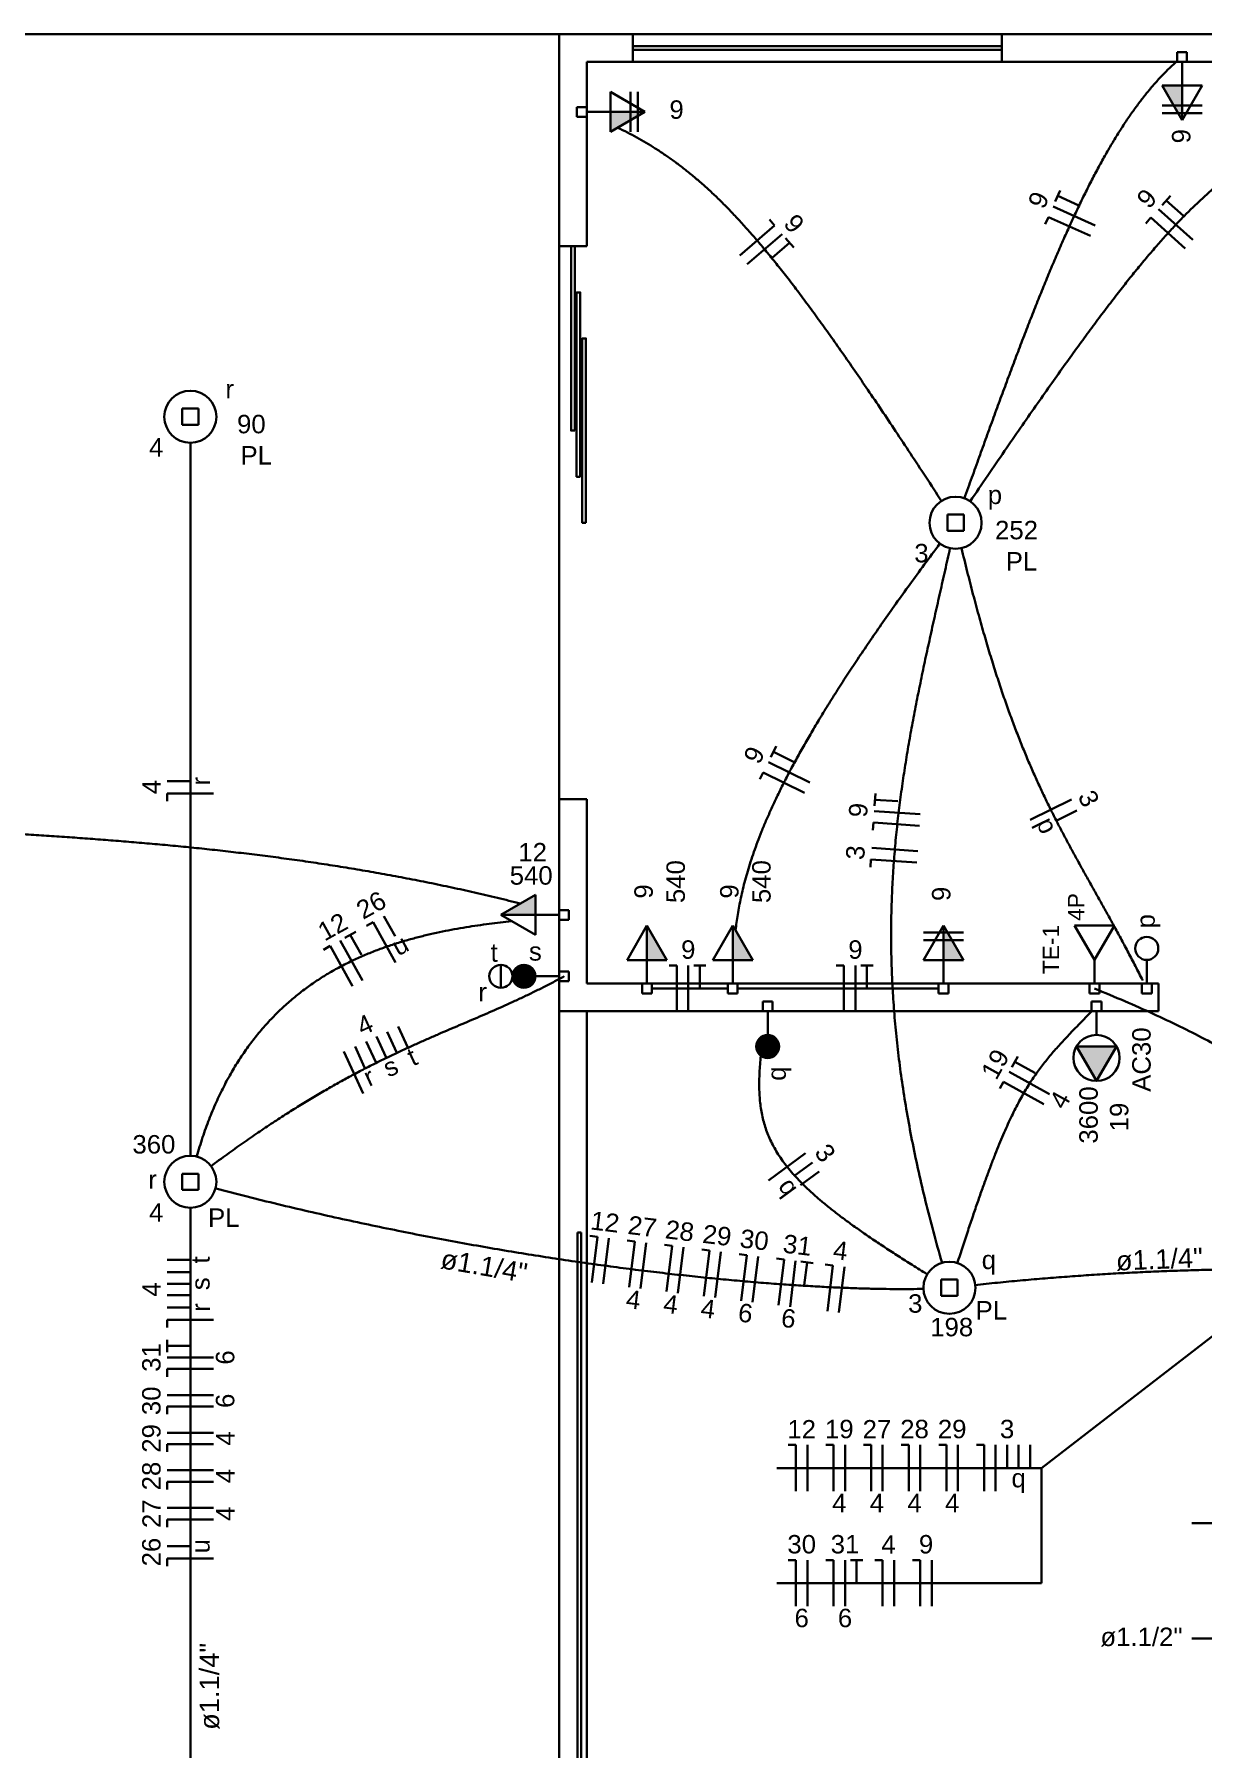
# Model space of a CAD drawing. Header units: millimetres. Extents: x -4.7 to 81.4, y -19.1 to 41.2.
# Drawn here: x 15.64 to 21.98, y 23.56 to 32.86 of the extents above; entities that cross this region are included whole.
import ezdxf

# ---------------------------------------------------------------- set-up
doc = ezdxf.new("R2010")
doc.units = ezdxf.units.MM
doc.header["$MEASUREMENT"] = 0
doc.linetypes.add('Dashed', pattern=[0.75, 0.5, -0.25])
for name, color, linetype, lineweight in [('1', 1, 'Continuous', 30), ('2', 1, 'Continuous', 30), ('5', 1, 'Continuous', 30), ('EL-Condutos', 4, 'Continuous', 30), ('EL-Fios', 2, 'Continuous', 30), ('EL-Pontos', 2, 'Continuous', 30), ('EL-Textos condutos', 2, 'Continuous', 30), ('EL-Textos fios', 2, 'Continuous', 30), ('EL-Textos pontos', 2, 'Continuous', 30), ('P-SIMBOL', 3, 'Continuous', 30), ('PROJECAO', 1, 'Continuous', 30), ('TE-Condutos', 3, 'Continuous', 30), ('TE-Textos pontos', 3, 'Continuous', 30)]:
    doc.layers.add(name, color=color, linetype=linetype, lineweight=lineweight)
doc.styles.add('Arial', font='arial.ttf')

msp = doc.modelspace()

# ---------------------------------------------------------------- hatches: boundary and pattern name
at = {"layer": 'EL-Pontos', "linetype": 'Continuous'}
for points in [[(21.8693, 32.5831), (21.8693, 32.3956), (21.7611, 32.5831)], [(18.7689, 32.4398), (18.9564, 32.4398), (18.7689, 32.3315)], [(20.5756, 27.8391), (20.5756, 28.0266), (20.6838, 27.8391)]]:
    msp.add_hatch(color=256, dxfattribs=at).paths.add_polyline_path(points)
at = {"layer": 'P-SIMBOL', "linetype": 'Continuous'}
for points in [[(18.3629, 28.0839), (18.1754, 28.0839), (18.3629, 28.1921)], [(18.9674, 27.8391), (18.9674, 28.0266), (19.0757, 27.8391)], [(19.4323, 27.8391), (19.4323, 28.0266), (19.5406, 27.8391)], [(19.5594, 27.3701), (19.6219, 27.3701), (19.6219, 27.4326), (19.6122, 27.4321), (19.5953, 27.4266), (19.5848, 27.4206), (19.5768, 27.4136), (19.5688, 27.4031), (19.5626, 27.3901), (19.5598, 27.3771), (19.5599, 27.3701)], [(19.5594, 27.3701), (19.6219, 27.3701), (19.6219, 27.3076), (19.6122, 27.3081), (19.5953, 27.3136), (19.5848, 27.3196), (19.5768, 27.3266), (19.5688, 27.3371), (19.5626, 27.3501), (19.5598, 27.3631), (19.5599, 27.3701)], [(19.6844, 27.3701), (19.6219, 27.3701), (19.6219, 27.4326), (19.6316, 27.4321), (19.6485, 27.4266), (19.659, 27.4206), (19.667, 27.4136), (19.675, 27.4031), (19.6812, 27.3901), (19.684, 27.3771), (19.6839, 27.3701)], [(19.6844, 27.3701), (19.6219, 27.3701), (19.6219, 27.3076), (19.6316, 27.3081), (19.6485, 27.3136), (19.659, 27.3196), (19.667, 27.3266), (19.675, 27.3371), (19.6812, 27.3501), (19.684, 27.3631), (19.6839, 27.3701)], [(21.405, 27.3706), (21.405, 27.1831), (21.2968, 27.3706)], [(21.405, 27.3706), (21.405, 27.1831), (21.5133, 27.3706)]]:
    msp.add_hatch(color=256, dxfattribs=at).paths.add_polyline_path(points)

# ---------------------------------------------------------------- linework, layer by layer
at = {"layer": '1', "linetype": 'Continuous'}
for p, q in [((18.4909, 32.8611), (14.4909, 32.8611)), ((18.8909, 32.7961), (20.8909, 32.7961)), ((18.8909, 32.7761), (20.8909, 32.7761)), ((18.4909, 28.7111), (18.4909, 31.7111)), ((18.4909, 21.4111), (18.4909, 27.5611)), ((18.5909, 21.5111), (18.5909, 26.3611)), ((18.5909, 26.3611), (18.6109, 26.3611)), ((18.6109, 21.5311), (18.6109, 26.3611))]:
    msp.add_line(p, q, dxfattribs=at)
for points in [[(18.5759, 30.7111), (18.5759, 31.7111), (18.5559, 31.7111), (18.5559, 30.7111), (18.5759, 30.7111)], [(18.6059, 30.4611), (18.6059, 31.4611), (18.5859, 31.4611), (18.5859, 30.4611), (18.6059, 30.4611)], [(18.6359, 30.2111), (18.6359, 31.2111), (18.6159, 31.2111), (18.6159, 30.2111), (18.6359, 30.2111)]]:
    msp.add_lwpolyline(points, close=True, dxfattribs=at)
at = {"layer": '2'}
for p, q in [((18.8909, 32.8611), (20.8909, 32.8611)), ((18.8909, 32.7111), (20.8909, 32.7111))]:
    msp.add_line(p, q, dxfattribs=at)
at = {"layer": '5', "linetype": 'Continuous'}
for p, q in [((18.4909, 32.8611), (18.4909, 31.7111)), ((18.4909, 32.8611), (18.8909, 32.8611)), ((18.8909, 32.7111), (18.8909, 32.8611)), ((20.8909, 32.8611), (22.7909, 32.8611)), ((20.8909, 32.7111), (20.8909, 32.8611)), ((18.6409, 32.7111), (18.6409, 31.7111)), ((18.6409, 32.7111), (18.8909, 32.7111)), ((20.8909, 32.7111), (22.6409, 32.7111)), ((18.6409, 31.7111), (18.4909, 31.7111)), ((18.4909, 28.7111), (18.4909, 27.5611)), ((18.6409, 28.7111), (18.4909, 28.7111)), ((18.6409, 28.7111), (18.6409, 27.7111)), ((18.6409, 27.7111), (21.7409, 27.7111)), ((18.4909, 27.5611), (21.7409, 27.5611))]:
    msp.add_line(p, q, dxfattribs=at)
at = {"layer": '5'}
msp.add_line((21.7409, 27.5611), (21.7409, 27.7111), dxfattribs=at)
at = {"layer": 'EL-Condutos', "linetype": 'Continuous'}
for points, knots in [([(20.6887, 30.3442), (20.7022, 30.3816), (20.7289, 30.4559), (20.7687, 30.5664), (20.8079, 30.675), (20.8467, 30.7816), (20.885, 30.8863), (20.923, 30.9888), (20.9606, 31.0893), (20.9979, 31.1877), (21.035, 31.2839), (21.0719, 31.3778), (21.1086, 31.4695), (21.1452, 31.5588), (21.1818, 31.6458), (21.2184, 31.7303), (21.255, 31.8124), (21.2917, 31.8919), (21.3286, 31.9689), (21.3656, 32.0433), (21.4029, 32.1151), (21.4405, 32.1841), (21.4784, 32.2504), (21.5166, 32.3139), (21.5553, 32.3745), (21.5945, 32.4323), (21.6342, 32.4871), (21.6745, 32.5389), (21.7154, 32.5878), (21.757, 32.6335), (21.7992, 32.6762), (21.8286, 32.7025), (21.8431, 32.7155)], [0, 0, 0, 0, 0.119381, 0.236819, 0.352288, 0.465758, 0.577204, 0.686596, 0.793911, 0.899121, 1.002202, 1.103131, 1.201885, 1.298445, 1.392792, 1.48491, 1.574785, 1.662406, 1.747767, 1.830865, 1.9117, 1.990281, 2.066619, 2.140736, 2.21266, 2.282428, 2.35009, 2.415705, 2.479348, 2.541109, 2.601095, 2.659432, 2.659432, 2.659432, 2.659432]), ([(20.7192, 30.3264), (20.7513, 30.3735), (20.8136, 30.4651), (20.9049, 30.5983), (20.9915, 30.7238), (21.0735, 30.8418), (21.1514, 30.9527), (21.2253, 31.0568), (21.2955, 31.1544), (21.3623, 31.2459), (21.4259, 31.3316), (21.4867, 31.4119), (21.5448, 31.4869), (21.6006, 31.5572), (21.6544, 31.623), (21.7063, 31.6846), (21.7567, 31.7424), (21.8058, 31.7967), (21.8539, 31.8478), (21.9012, 31.8961), (21.9481, 31.9418), (21.9948, 31.9854), (22.0416, 32.0271), (22.0887, 32.0672), (22.1364, 32.1062), (22.1849, 32.1443), (22.2346, 32.1818), (22.2857, 32.2191), (22.3384, 32.2566), (22.3931, 32.2945), (22.45, 32.3331), (22.4888, 32.3591), (22.5085, 32.3723)], [0, 0, 0, 0, 0.170907, 0.332286, 0.484563, 0.628161, 0.763506, 0.891023, 1.011141, 1.124288, 1.230894, 1.331392, 1.426214, 1.515798, 1.600583, 1.68101, 1.757525, 1.830575, 1.900609, 1.96808, 2.03344, 2.097143, 2.159639, 2.221379, 2.282808, 2.344367, 2.406492, 2.469612, 2.534153, 2.600531, 2.669163, 2.740457, 2.740457, 2.740457, 2.740457]), ([(20.5654, 30.3275), (20.5366, 30.3718), (20.4802, 30.4585), (20.397, 30.5853), (20.3171, 30.7061), (20.2403, 30.8211), (20.1665, 30.9305), (20.0955, 31.0344), (20.0271, 31.1331), (19.9612, 31.2266), (19.8975, 31.3153), (19.8361, 31.3992), (19.7766, 31.4786), (19.7189, 31.5535), (19.6629, 31.6243), (19.6084, 31.691), (19.5553, 31.7539), (19.5033, 31.8131), (19.4523, 31.8688), (19.4022, 31.9212), (19.3528, 31.9704), (19.3039, 32.0167), (19.2554, 32.0602), (19.2071, 32.101), (19.1589, 32.1395), (19.1105, 32.1756), (19.0618, 32.2097), (19.0128, 32.2418), (18.9631, 32.2722), (18.9127, 32.3011), (18.8613, 32.3286), (18.8265, 32.3458), (18.809, 32.3545)], [0, 0, 0, 0, 0.158593, 0.31015, 0.45491, 0.593112, 0.724997, 0.850804, 0.970777, 1.085159, 1.194195, 1.298133, 1.397222, 1.491714, 1.581864, 1.66793, 1.750174, 1.828863, 1.904265, 1.976654, 2.046309, 2.113512, 2.178549, 2.241708, 2.303281, 2.363561, 2.422838, 2.481404, 2.539545, 2.597544, 2.655678, 2.714215, 2.714215, 2.714215, 2.714215]), ([(16.4909, 30.6441), (16.4909, 30.5832), (16.4909, 30.4649), (16.4909, 30.2929), (16.4909, 30.1313), (16.4909, 29.9792), (16.4909, 29.836), (16.4909, 29.7007), (16.4909, 29.5726), (16.4909, 29.451), (16.4909, 29.3349), (16.4909, 29.2236), (16.4909, 29.1163), (16.4909, 29.0122), (16.4909, 28.9105), (16.4909, 28.8104), (16.4909, 28.7111), (16.4909, 28.6118), (16.4909, 28.5116), (16.4909, 28.4099), (16.4909, 28.3058), (16.4909, 28.1985), (16.4909, 28.0872), (16.4909, 27.9712), (16.4909, 27.8495), (16.4909, 27.7214), (16.4909, 27.5861), (16.4909, 27.4429), (16.4909, 27.2908), (16.4909, 27.1292), (16.4909, 26.9572), (16.4909, 26.839), (16.4909, 26.778)], [0, 0, 0, 0, 0.182941, 0.354695, 0.516062, 0.667841, 0.810829, 0.945828, 1.073635, 1.19505, 1.310871, 1.421898, 1.52893, 1.632766, 1.734204, 1.834045, 1.933086, 2.032128, 2.131969, 2.233407, 2.337243, 2.444275, 2.555302, 2.671123, 2.792538, 2.920345, 3.055343, 3.198332, 3.350111, 3.511477, 3.683232, 3.866173, 3.866173, 3.866173, 3.866173]), ([(20.5545, 30.0964), (20.5267, 30.0591), (20.4723, 29.986), (20.3933, 29.8779), (20.3184, 29.7736), (20.2475, 29.6731), (20.1805, 29.5762), (20.1172, 29.4828), (20.0576, 29.3928), (20.0016, 29.3061), (19.949, 29.2225), (19.8998, 29.1421), (19.8538, 29.0645), (19.8109, 28.9898), (19.771, 28.9178), (19.734, 28.8484), (19.6998, 28.7816), (19.6683, 28.717), (19.6394, 28.6548), (19.6129, 28.5947), (19.5888, 28.5366), (19.5669, 28.4805), (19.5472, 28.4262), (19.5295, 28.3735), (19.5137, 28.3225), (19.4997, 28.2729), (19.4874, 28.2247), (19.4767, 28.1777), (19.4675, 28.1318), (19.4597, 28.087), (19.453, 28.0431), (19.4495, 28.014), (19.4477, 27.9997)], [0, 0, 0, 0, 0.139562, 0.27343, 0.401767, 0.524739, 0.642512, 0.755253, 0.863127, 0.966304, 1.064952, 1.159239, 1.249337, 1.335416, 1.417649, 1.496207, 1.571266, 1.642998, 1.71158, 1.777187, 1.839996, 1.900182, 1.957923, 2.013393, 2.066768, 2.118221, 2.167925, 2.216048, 2.262757, 2.308214, 2.352579, 2.396004, 2.396004, 2.396004, 2.396004]), ([(20.5673, 26.1963), (20.5514, 26.2526), (20.5202, 26.3632), (20.4782, 26.5274), (20.4408, 26.6869), (20.408, 26.8421), (20.3797, 26.9931), (20.3556, 27.1402), (20.3356, 27.2835), (20.3196, 27.4234), (20.3072, 27.56), (20.2985, 27.6936), (20.2931, 27.8243), (20.291, 27.9525), (20.292, 28.0782), (20.2958, 28.2019), (20.3024, 28.3236), (20.3115, 28.4437), (20.323, 28.5622), (20.3367, 28.6796), (20.3524, 28.7959), (20.37, 28.9114), (20.3893, 29.0264), (20.4101, 29.1411), (20.4323, 29.2556), (20.4556, 29.3702), (20.4799, 29.4852), (20.5051, 29.6008), (20.531, 29.7172), (20.5573, 29.8345), (20.584, 29.9532), (20.6017, 30.0327), (20.6106, 30.0728)], [0, 0, 0, 0, 0.17533, 0.344706, 0.508461, 0.666931, 0.82045, 0.969351, 1.113968, 1.254628, 1.39166, 1.525386, 1.656121, 1.784177, 1.909858, 2.033458, 2.155265, 2.275554, 2.394594, 2.51264, 2.629939, 2.746729, 2.863236, 2.979677, 3.096264, 3.213197, 3.330674, 3.448885, 3.568017, 3.688256, 3.809784, 3.932785, 3.932785, 3.932785, 3.932785]), ([(20.673, 30.0737), (20.6833, 30.031), (20.7035, 29.9479), (20.7346, 29.8266), (20.7655, 29.7117), (20.7962, 29.6029), (20.8268, 29.4997), (20.8573, 29.4019), (20.8878, 29.309), (20.9182, 29.2207), (20.9487, 29.1367), (20.9792, 29.0565), (21.0098, 28.98), (21.0406, 28.9066), (21.0715, 28.8361), (21.1026, 28.768), (21.1339, 28.7021), (21.1656, 28.638), (21.1975, 28.5752), (21.2297, 28.5136), (21.2624, 28.4527), (21.2954, 28.3921), (21.3289, 28.3315), (21.3629, 28.2706), (21.3974, 28.209), (21.4325, 28.1463), (21.4681, 28.0822), (21.5044, 28.0163), (21.5413, 27.9483), (21.5789, 27.8778), (21.6172, 27.8045), (21.6427, 27.7545), (21.6556, 27.729)], [0, 0, 0, 0, 0.131641, 0.256692, 0.375519, 0.488493, 0.595983, 0.698358, 0.795989, 0.889245, 0.978494, 1.064106, 1.146446, 1.22588, 1.302768, 1.37747, 1.45034, 1.521729, 1.591984, 1.661448, 1.730458, 1.799349, 1.868452, 1.938097, 2.008611, 2.080321, 2.153553, 2.228636, 2.3059, 2.385676, 2.468299, 2.554106, 2.554106, 2.554106, 2.554106]), ([(16.5259, 26.7744), (16.5361, 26.8089), (16.5562, 26.8763), (16.5914, 26.9736), (16.6295, 27.0652), (16.6706, 27.1513), (16.7145, 27.232), (16.7611, 27.3075), (16.8101, 27.3781), (16.8614, 27.4438), (16.9148, 27.5049), (16.9702, 27.5616), (17.0273, 27.6141), (17.0861, 27.6624), (17.1464, 27.7069), (17.2079, 27.7477), (17.2706, 27.785), (17.3342, 27.819), (17.3986, 27.8498), (17.4636, 27.8777), (17.5291, 27.9028), (17.5948, 27.9254), (17.6607, 27.9456), (17.7265, 27.9636), (17.7921, 27.9795), (17.8574, 27.9937), (17.9221, 28.0062), (17.9861, 28.0172), (18.0492, 28.027), (18.1113, 28.0357), (18.1722, 28.0435), (18.2124, 28.0483), (18.2323, 28.0506)], [0, 0, 0, 0, 0.107825, 0.211089, 0.310151, 0.405366, 0.497085, 0.585652, 0.6714, 0.754646, 0.835693, 0.914821, 0.992286, 1.068321, 1.143128, 1.216883, 1.289731, 1.361789, 1.433143, 1.503855, 1.573958, 1.643462, 1.712353, 1.780599, 1.848146, 1.914926, 1.980853, 2.045831, 2.109749, 2.172489, 2.233924, 2.293919, 2.293919, 2.293919, 2.293919]), ([(16.6022, 26.7203), (16.6316, 26.742), (16.689, 26.7845), (16.7745, 26.8453), (16.8571, 26.9025), (16.937, 26.9561), (17.0145, 27.0063), (17.0895, 27.0533), (17.1623, 27.0974), (17.2329, 27.1387), (17.3015, 27.1775), (17.3683, 27.2138), (17.4334, 27.248), (17.4968, 27.2803), (17.5588, 27.3107), (17.6195, 27.3396), (17.6789, 27.3671), (17.7373, 27.3934), (17.7948, 27.4188), (17.8515, 27.4434), (17.9075, 27.4674), (17.963, 27.491), (18.0181, 27.5145), (18.0729, 27.538), (18.1276, 27.5617), (18.1823, 27.5859), (18.2371, 27.6107), (18.2922, 27.6363), (18.3477, 27.6629), (18.4037, 27.6908), (18.4605, 27.72), (18.4983, 27.7405), (18.5174, 27.7509)], [0, 0, 0, 0, 0.109519, 0.214341, 0.314711, 0.410875, 0.503074, 0.591551, 0.676545, 0.758294, 0.837033, 0.912994, 0.986408, 1.057499, 1.126491, 1.193602, 1.259048, 1.32304, 1.385788, 1.447496, 1.508369, 1.568609, 1.628416, 1.687991, 1.747537, 1.807257, 1.867358, 1.928047, 1.98954, 2.052052, 2.115805, 2.181026, 2.181026, 2.181026, 2.181026]), ([(18.9943, 27.6846), (19.0006, 27.6846), (19.013, 27.6846), (19.0311, 27.6846), (19.0481, 27.6846), (19.0641, 27.6846), (19.0793, 27.6846), (19.0936, 27.6846), (19.1073, 27.6846), (19.1203, 27.6846), (19.1327, 27.6846), (19.1446, 27.6846), (19.1562, 27.6846), (19.1674, 27.6846), (19.1783, 27.6846), (19.1892, 27.6846), (19.1999, 27.6846), (19.2106, 27.6846), (19.2214, 27.6846), (19.2324, 27.6846), (19.2436, 27.6846), (19.2552, 27.6846), (19.2671, 27.6846), (19.2795, 27.6846), (19.2925, 27.6846), (19.3061, 27.6846), (19.3205, 27.6846), (19.3357, 27.6846), (19.3517, 27.6846), (19.3687, 27.6846), (19.3868, 27.6846), (19.3992, 27.6846), (19.4055, 27.6846)], [0, 0, 0, 0, 0.0191531, 0.0371799, 0.0541608, 0.0701765, 0.0853072, 0.0996334, 0.1132356, 0.1261942, 0.1385897, 0.1505025, 0.1620131, 0.1732019, 0.1841493, 0.1949359, 0.205642, 0.2163481, 0.2271347, 0.2380821, 0.2492709, 0.2607815, 0.2726943, 0.2850898, 0.2980484, 0.3116506, 0.3259769, 0.3411076, 0.3571232, 0.3741042, 0.392131, 0.411284, 0.411284, 0.411284, 0.411284]), ([(19.4586, 27.6846), (19.4759, 27.6846), (19.5094, 27.6846), (19.5581, 27.6846), (19.6039, 27.6846), (19.6469, 27.6846), (19.6873, 27.6846), (19.7255, 27.6846), (19.7615, 27.6846), (19.7958, 27.6846), (19.8284, 27.6846), (19.8596, 27.6846), (19.8897, 27.6846), (19.9188, 27.6846), (19.9473, 27.6846), (19.9752, 27.6846), (20.003, 27.6846), (20.0307, 27.6846), (20.0587, 27.6846), (20.0871, 27.6846), (20.1162, 27.6846), (20.1462, 27.6846), (20.1773, 27.6846), (20.2099, 27.6846), (20.244, 27.6846), (20.2799, 27.6846), (20.3179, 27.6846), (20.3582, 27.6846), (20.401, 27.6846), (20.4465, 27.6846), (20.4951, 27.6846), (20.5284, 27.6846), (20.5456, 27.6846)], [0, 0, 0, 0, 0.051875, 0.10053, 0.146194, 0.189096, 0.229467, 0.267534, 0.303528, 0.337679, 0.370216, 0.401368, 0.431364, 0.460435, 0.48881, 0.516718, 0.544389, 0.572052, 0.599936, 0.628272, 0.657289, 0.687216, 0.718283, 0.750718, 0.784753, 0.820615, 0.858535, 0.898743, 0.941466, 0.986936, 1.035382, 1.087032, 1.087032, 1.087032, 1.087032]), ([(20.6502, 26.1944), (20.6601, 26.2249), (20.6793, 26.2841), (20.7077, 26.3702), (20.7348, 26.451), (20.7608, 26.5267), (20.7858, 26.5977), (20.8098, 26.6642), (20.833, 26.7264), (20.8554, 26.7846), (20.8772, 26.839), (20.8986, 26.8899), (20.9195, 26.9376), (20.9401, 26.9823), (20.9605, 27.0242), (20.9808, 27.0636), (21.0011, 27.1008), (21.0216, 27.136), (21.0423, 27.1695), (21.0633, 27.2015), (21.0848, 27.2322), (21.1068, 27.262), (21.1294, 27.291), (21.1528, 27.3196), (21.1771, 27.3479), (21.2023, 27.3763), (21.2286, 27.405), (21.2561, 27.4342), (21.2848, 27.4642), (21.3149, 27.4953), (21.3465, 27.5277), (21.3681, 27.5497), (21.3791, 27.561)], [0, 0, 0, 0, 0.096219, 0.186755, 0.271886, 0.351888, 0.427038, 0.497616, 0.563901, 0.626176, 0.684724, 0.739832, 0.791788, 0.840883, 0.88741, 0.931666, 0.973949, 1.014558, 1.053795, 1.09196, 1.129351, 1.166266, 1.202997, 1.23983, 1.277048, 1.314926, 1.353736, 1.393742, 1.435207, 1.478389, 1.523544, 1.570928, 1.570928, 1.570928, 1.570928]), ([(20.4858, 26.1353), (20.4592, 26.1518), (20.4072, 26.184), (20.3318, 26.2319), (20.2607, 26.2781), (20.194, 26.3226), (20.1314, 26.3656), (20.0728, 26.4072), (20.0182, 26.4476), (19.9675, 26.4869), (19.9204, 26.5252), (19.8769, 26.5626), (19.8369, 26.5992), (19.8002, 26.6353), (19.7668, 26.6708), (19.7365, 26.706), (19.7093, 26.741), (19.6849, 26.7758), (19.6633, 26.8107), (19.6445, 26.8456), (19.6281, 26.8809), (19.6142, 26.9165), (19.6027, 26.9526), (19.5934, 26.9893), (19.5862, 27.0268), (19.5809, 27.0651), (19.5776, 27.1044), (19.576, 27.1448), (19.576, 27.1865), (19.5775, 27.2295), (19.5803, 27.274), (19.5832, 27.3041), (19.5847, 27.3194)], [0, 0, 0, 0, 0.094122, 0.183421, 0.26807, 0.348245, 0.424126, 0.495896, 0.563744, 0.627865, 0.688459, 0.745737, 0.799918, 0.851232, 0.89992, 0.946238, 0.990452, 1.032843, 1.073703, 1.113333, 1.152042, 1.190138, 1.227925, 1.265701, 1.303748, 1.34233, 1.381692, 1.422059, 1.463633, 1.506598, 1.551121, 1.597351, 1.597351, 1.597351, 1.597351]), ([(20.4662, 26.0553), (20.4434, 26.0549), (20.396, 26.0541), (20.3223, 26.0541), (20.2433, 26.0549), (20.1593, 26.0568), (20.0703, 26.0597), (19.9765, 26.0636), (19.8779, 26.0687), (19.7749, 26.075), (19.6674, 26.0825), (19.5556, 26.0912), (19.4397, 26.1012), (19.3197, 26.1126), (19.1959, 26.1254), (19.0683, 26.1396), (18.9371, 26.1553), (18.8025, 26.1725), (18.6645, 26.1913), (18.5233, 26.2117), (18.3791, 26.2338), (18.2319, 26.2576), (18.0819, 26.2831), (17.9293, 26.3105), (17.7741, 26.3396), (17.6165, 26.3707), (17.4567, 26.4037), (17.2948, 26.4386), (17.1308, 26.4756), (16.9651, 26.5147), (16.7976, 26.5558), (16.6856, 26.5847), (16.6292, 26.5993)], [0, 0, 0, 0, 0.068399, 0.142157, 0.221152, 0.305258, 0.394351, 0.488307, 0.587001, 0.690308, 0.798104, 0.910266, 1.026669, 1.147192, 1.271712, 1.400106, 1.532256, 1.668039, 1.807336, 1.950029, 2.096, 2.245133, 2.39731, 2.552417, 2.710341, 2.870968, 3.034188, 3.19989, 3.367965, 3.538306, 3.710807, 3.885363, 3.885363, 3.885363, 3.885363]), ([(16.4909, 26.4941), (16.4909, 26.4332), (16.4909, 26.3149), (16.4909, 26.1429), (16.4909, 25.9813), (16.4909, 25.8292), (16.4909, 25.686), (16.4909, 25.5507), (16.4909, 25.4226), (16.4909, 25.301), (16.4909, 25.1849), (16.4909, 25.0736), (16.4909, 24.9663), (16.4909, 24.8622), (16.4909, 24.7605), (16.4909, 24.6604), (16.4909, 24.5611), (16.4909, 24.4618), (16.4909, 24.3616), (16.4909, 24.2599), (16.4909, 24.1558), (16.4909, 24.0485), (16.4909, 23.9372), (16.4909, 23.8212), (16.4909, 23.6995), (16.4909, 23.5714), (16.4909, 23.4361), (16.4909, 23.2929), (16.4909, 23.1408), (16.4909, 22.9792), (16.4909, 22.8072), (16.4909, 22.689), (16.4909, 22.628)], [0, 0, 0, 0, 0.182941, 0.354695, 0.516062, 0.667841, 0.810829, 0.945828, 1.073635, 1.19505, 1.310871, 1.421898, 1.52893, 1.632766, 1.734204, 1.834045, 1.933086, 2.032128, 2.131969, 2.233407, 2.337243, 2.444275, 2.555302, 2.671123, 2.792538, 2.920345, 3.055343, 3.198332, 3.350111, 3.511477, 3.683232, 3.866173, 3.866173, 3.866173, 3.866173]), ([(24.3987, 26.0717), (24.3521, 26.0751), (24.2599, 26.0819), (24.1228, 26.0915), (23.9881, 26.1007), (23.8557, 26.1093), (23.7254, 26.1174), (23.5972, 26.1248), (23.4708, 26.1317), (23.3461, 26.138), (23.2229, 26.1436), (23.1012, 26.1485), (22.9808, 26.1528), (22.8615, 26.1563), (22.7433, 26.1591), (22.6258, 26.1612), (22.5091, 26.1625), (22.3929, 26.1631), (22.2772, 26.1628), (22.1617, 26.1617), (22.0464, 26.1597), (21.931, 26.1569), (21.8155, 26.1532), (21.6997, 26.1486), (21.5834, 26.143), (21.4666, 26.1365), (21.349, 26.129), (21.2306, 26.1206), (21.1111, 26.1111), (20.9905, 26.1006), (20.8686, 26.0891), (20.7869, 26.0806), (20.7458, 26.0763)], [0, 0, 0, 0, 0.140021, 0.277438, 0.412394, 0.545031, 0.675494, 0.803925, 0.93047, 1.055271, 1.178475, 1.300226, 1.420671, 1.539956, 1.658227, 1.775633, 1.892321, 2.00844, 2.124139, 2.239567, 2.354874, 2.470211, 2.585729, 2.701578, 2.81791, 2.934878, 3.052632, 3.171324, 3.291107, 3.412134, 3.534555, 3.658523, 3.658523, 3.658523, 3.658523])]:
    msp.add_open_spline(points, degree=3, knots=knots, dxfattribs=at)
at = {"layer": 'EL-Condutos', "linetype": 'Dashed', "ltscale": 25}
msp.add_open_spline([(18.2812, 28.146), (18.1979, 28.1663), (18.0333, 28.2064), (17.7872, 28.2589), (17.5453, 28.3054), (17.307, 28.3459), (17.072, 28.3812), (16.8399, 28.4118), (16.6104, 28.4382), (16.3831, 28.4611), (16.1577, 28.4809), (15.9338, 28.4983), (15.711, 28.5139), (15.4891, 28.5281), (15.2675, 28.5415), (15.0461, 28.5548), (14.8244, 28.5685), (14.6021, 28.5831), (14.3788, 28.5992), (14.1542, 28.6174), (13.9278, 28.6382), (13.6994, 28.6622), (13.4686, 28.69), (13.2351, 28.7222), (12.9984, 28.7592), (12.7583, 28.8017), (12.5143, 28.8502), (12.2661, 28.9054), (12.0135, 28.9676), (11.7559, 29.0377), (11.493, 29.1156), (11.3171, 29.1737), (11.2278, 29.2032)], degree=3, knots=[0, 0, 0, 0, 0.257095, 0.508421, 0.754568, 0.996105, 1.233573, 1.467492, 1.698354, 1.926633, 2.152777, 2.377221, 2.600379, 2.822656, 3.044447, 3.266141, 3.488126, 3.710794, 3.934542, 4.159777, 4.386921, 4.616412, 4.848707, 5.084284, 5.323647, 5.567319, 5.815853, 6.069822, 6.329825, 6.596484, 6.87044, 7.152355, 7.152355, 7.152355, 7.152355], dxfattribs=at)
at = {"layer": 'EL-Fios'}
for p, q in [((21.1816, 31.9535), (21.2089, 32.0143)), ((21.3976, 31.8243), (21.1696, 31.9269)), ((21.3092, 31.9326), (21.1953, 31.9839)), ((21.9278, 31.7457), (21.7418, 31.9128)), ((21.7613, 31.9345), (21.8059, 31.9841)), ((21.8766, 31.8757), (21.7836, 31.9593)), ((19.4704, 31.6607), (19.6592, 31.8246)), ((19.6319, 31.8561), (19.6592, 31.8246)), ((21.1269, 31.8319), (21.144, 31.8699)), ((21.3719, 31.7673), (21.144, 31.8699)), ((21.6722, 31.8353), (21.7001, 31.8663)), ((21.8861, 31.6992), (21.7001, 31.8663)), ((19.5114, 31.6135), (19.7001, 31.7774)), ((19.6467, 31.6483), (19.7411, 31.7302)), ((19.7193, 31.7554), (19.763, 31.705)), ((19.6389, 28.9392), (19.6685, 28.9989)), ((19.7656, 28.9134), (19.6537, 28.969)), ((19.5795, 28.8198), (19.598, 28.8571)), ((19.8219, 28.7458), (19.598, 28.8571)), ((19.8497, 28.8017), (19.6259, 28.9131)), ((16.4909, 28.8089), (16.3659, 28.8089)), ((16.6159, 28.7423), (16.3659, 28.7423)), ((16.3659, 28.7007), (16.3659, 28.7423)), ((20.2015, 28.6758), (20.206, 28.7423)), ((20.4489, 28.6297), (20.1995, 28.6467)), ((20.3285, 28.7006), (20.2038, 28.7091)), ((21.0451, 28.5995), (21.2697, 28.7093)), ((21.1866, 28.5946), (21.2989, 28.6495)), ((20.1924, 28.5428), (20.1953, 28.5844)), ((20.4447, 28.5674), (20.1953, 28.5844)), ((20.1789, 28.3436), (20.1817, 28.3852)), ((20.4311, 28.3682), (20.1817, 28.3852)), ((20.4354, 28.4305), (20.1859, 28.4475)), ((17.4459, 28.0248), (17.4823, 28.045)), ((17.6037, 27.8264), (17.4823, 28.045)), ((17.6012, 27.968), (17.5405, 28.0773)), ((17.2128, 27.8953), (17.2493, 27.9156)), ((17.3706, 27.697), (17.2493, 27.9156)), ((17.4253, 27.7274), (17.3039, 27.9459)), ((17.3294, 27.9601), (17.3877, 27.9924)), ((17.4192, 27.867), (17.3585, 27.9763)), ((19.0873, 27.8096), (19.129, 27.8096)), ((19.129, 27.5596), (19.129, 27.8096)), ((19.1915, 27.5596), (19.1915, 27.8096)), ((19.2207, 27.8096), (19.2873, 27.8096)), ((19.254, 27.6846), (19.254, 27.8096)), ((19.9935, 27.8096), (20.0352, 27.8096)), ((20.0352, 27.5596), (20.0352, 27.8096)), ((20.0977, 27.5596), (20.0977, 27.8096)), ((20.1269, 27.8096), (20.1935, 27.8096)), ((20.1602, 27.6846), (20.1602, 27.8096)), ((17.6103, 27.3364), (17.5582, 27.45)), ((17.6708, 27.3642), (17.6186, 27.4778)), ((17.4362, 27.2566), (17.384, 27.3702)), ((17.4966, 27.2843), (17.4445, 27.3979)), ((17.5535, 27.3104), (17.5013, 27.424)), ((17.4278, 27.1152), (17.3236, 27.3424)), ((20.9455, 27.2583), (20.9778, 27.3166)), ((21.0711, 27.2269), (20.9617, 27.2875)), ((20.881, 27.1416), (20.9012, 27.1781)), ((21.1199, 27.057), (20.9012, 27.1781)), ((21.1502, 27.1117), (20.9314, 27.2328)), ((19.626, 26.6439), (19.8274, 26.792)), ((19.7637, 26.6676), (19.8644, 26.7416)), ((19.8007, 26.6172), (19.9014, 26.6913)), ((18.657, 26.3429), (18.6984, 26.3378)), ((18.6681, 26.0897), (18.6984, 26.3378)), ((18.7302, 26.0821), (18.7604, 26.3303)), ((18.8596, 26.3182), (18.901, 26.3131)), ((18.8707, 26.065), (18.901, 26.3131)), ((18.9327, 26.0574), (18.963, 26.3056)), ((19.0622, 26.2935), (19.1035, 26.2884)), ((19.0733, 26.0403), (19.1035, 26.2884)), ((19.1353, 26.0327), (19.1656, 26.2809)), ((19.2647, 26.2688), (19.3061, 26.2637)), ((19.2758, 26.0156), (19.3061, 26.2637)), ((19.3379, 26.008), (19.3681, 26.2562)), ((19.4673, 26.2441), (19.5086, 26.239)), ((19.4784, 25.9909), (19.5086, 26.239)), ((19.5404, 25.9833), (19.5707, 26.2314)), ((16.4909, 26.212), (16.3659, 26.212)), ((16.4909, 26.1454), (16.3659, 26.1454)), ((19.6698, 26.2194), (19.7112, 26.2143)), ((19.6809, 25.9661), (19.7112, 26.2143)), ((19.743, 25.9586), (19.7732, 26.2067)), ((19.8022, 26.2032), (19.8684, 26.1951)), ((19.8202, 26.0751), (19.8353, 26.1992)), ((19.9345, 26.1871), (19.9758, 26.182)), ((19.9455, 25.9339), (19.9758, 26.182)), ((20.0076, 25.9263), (20.0379, 26.1745)), ((16.4909, 26.0829), (16.3659, 26.0829)), ((16.4909, 26.0204), (16.3659, 26.0204)), ((16.4909, 25.9539), (16.3659, 25.9539)), ((16.6159, 25.8873), (16.3659, 25.8873)), ((16.3659, 25.8456), (16.3659, 25.8873)), ((16.3659, 25.7124), (16.3659, 25.7791)), ((16.4909, 25.7457), (16.3659, 25.7457)), ((16.6159, 25.6832), (16.3659, 25.6832)), ((16.6159, 25.6207), (16.3659, 25.6207)), ((16.3659, 25.5791), (16.3659, 25.6207)), ((16.6159, 25.4792), (16.3659, 25.4792)), ((16.6159, 25.4167), (16.3659, 25.4167)), ((16.3659, 25.375), (16.3659, 25.4167)), ((16.6159, 25.2751), (16.3659, 25.2751)), ((16.6159, 25.2126), (16.3659, 25.2126)), ((16.3659, 25.1709), (16.3659, 25.2126)), ((19.7332, 25.2086), (19.7749, 25.2086)), ((19.7749, 24.9586), (19.7749, 25.2086)), ((19.8374, 24.9586), (19.8374, 25.2086)), ((19.9373, 25.2086), (19.9789, 25.2086)), ((19.9789, 24.9586), (19.9789, 25.2086)), ((20.0414, 24.9586), (20.0414, 25.2086)), ((20.1413, 25.2086), (20.183, 25.2086)), ((20.183, 24.9586), (20.183, 25.2086)), ((20.2455, 24.9586), (20.2455, 25.2086)), ((20.3454, 25.2086), (20.387, 25.2086)), ((20.387, 24.9586), (20.387, 25.2086)), ((20.4495, 24.9586), (20.4495, 25.2086)), ((20.5494, 25.2086), (20.5911, 25.2086)), ((20.5911, 24.9586), (20.5911, 25.2086)), ((20.6536, 24.9586), (20.6536, 25.2086)), ((20.7535, 25.2086), (20.7952, 25.2086)), ((20.7952, 24.9586), (20.7952, 25.2086)), ((20.8577, 24.9586), (20.8577, 25.2086)), ((20.9202, 25.0836), (20.9202, 25.2086)), ((20.9827, 25.0836), (20.9827, 25.2086)), ((21.0452, 25.0836), (21.0452, 25.2086)), ((16.6159, 25.0711), (16.3659, 25.0711)), ((16.6159, 25.0086), (16.3659, 25.0086)), ((16.3659, 24.9669), (16.3659, 25.0086)), ((16.6159, 24.867), (16.3659, 24.867)), ((16.6159, 24.8045), (16.3659, 24.8045)), ((16.3659, 24.7628), (16.3659, 24.8045)), ((16.4909, 24.6589), (16.3659, 24.6589)), ((16.6159, 24.5923), (16.3659, 24.5923)), ((16.3659, 24.5507), (16.3659, 24.5923)), ((19.7332, 24.5836), (19.7749, 24.5836)), ((19.7749, 24.3336), (19.7749, 24.5836)), ((19.8374, 24.3336), (19.8374, 24.5836)), ((19.9373, 24.5836), (19.9789, 24.5836)), ((19.9789, 24.3336), (19.9789, 24.5836)), ((20.0414, 24.3336), (20.0414, 24.5836)), ((20.0706, 24.5836), (20.1373, 24.5836)), ((20.1039, 24.4586), (20.1039, 24.5836)), ((20.2038, 24.5836), (20.2455, 24.5836)), ((20.2455, 24.3336), (20.2455, 24.5836)), ((20.308, 24.3336), (20.308, 24.5836)), ((20.4079, 24.5836), (20.4495, 24.5836)), ((20.4495, 24.3336), (20.4495, 24.5836)), ((20.512, 24.3336), (20.512, 24.5836))]:
    msp.add_line(p, q, dxfattribs=at)
at = {"layer": 'EL-Pontos'}
for p, q in [((21.8693, 32.5831), (21.8693, 32.3956)), ((18.7689, 32.4398), (18.9564, 32.4398)), ((20.5756, 27.8391), (20.5756, 28.0266))]:
    msp.add_line(p, q, dxfattribs=at)
at = {"layer": 'EL-Textos fios'}
for p, q in [((22.5027, 26.1625), (21.1077, 25.0836)), ((21.1077, 25.0836), (19.6707, 25.0836)), ((21.1077, 25.0836), (21.1077, 24.4586)), ((23.6154, 24.7846), (21.9221, 24.7846)), ((21.1077, 24.4586), (19.6707, 24.4586)), ((23.6154, 24.1596), (21.9221, 24.1596))]:
    msp.add_line(p, q, dxfattribs=at)
at = {"layer": 'P-SIMBOL'}
for p, q in [((21.8428, 32.7641), (21.8959, 32.7641)), ((21.8428, 32.7111), (21.8428, 32.7641)), ((21.8959, 32.7641), (21.8959, 32.7111)), ((21.8959, 32.7111), (21.8428, 32.7111)), ((21.8693, 32.5831), (21.8693, 32.7111)), ((21.8693, 32.3956), (21.7611, 32.5831)), ((21.7611, 32.5831), (21.9776, 32.5831)), ((21.9776, 32.5831), (21.8693, 32.3956)), ((18.5878, 32.4133), (18.5878, 32.4663)), ((18.5878, 32.4663), (18.6409, 32.4663)), ((18.6409, 32.4663), (18.6409, 32.4133)), ((18.7689, 32.548), (18.9564, 32.4398)), ((18.7689, 32.3315), (18.7689, 32.548)), ((18.8773, 32.3315), (18.8773, 32.548)), ((18.918, 32.3315), (18.918, 32.548)), ((21.7611, 32.4746), (21.9776, 32.4746)), ((18.6409, 32.4133), (18.5878, 32.4133)), ((18.7689, 32.4398), (18.6409, 32.4398)), ((18.9564, 32.4398), (18.7689, 32.3315)), ((21.7611, 32.434), (21.9776, 32.434)), ((16.4469, 30.8303), (16.5354, 30.8303)), ((16.4469, 30.7419), (16.4469, 30.8303)), ((16.5354, 30.8303), (16.5354, 30.7419)), ((16.5354, 30.7419), (16.4469, 30.7419)), ((20.5969, 30.2553), (20.6854, 30.2553)), ((20.5969, 30.1669), (20.5969, 30.2553)), ((20.6854, 30.2553), (20.6854, 30.1669)), ((20.6854, 30.1669), (20.5969, 30.1669)), ((18.1754, 28.0839), (18.3629, 28.1921)), ((18.3629, 28.1921), (18.3629, 27.9756)), ((18.4909, 28.0574), (18.4909, 28.1104)), ((18.4909, 28.1104), (18.5439, 28.1104)), ((18.5439, 28.1104), (18.5439, 28.0574)), ((18.1754, 28.0839), (18.3629, 28.0839)), ((18.3629, 27.9756), (18.1754, 28.0839)), ((18.3629, 28.0839), (18.4909, 28.0839)), ((18.5439, 28.0574), (18.4909, 28.0574)), ((18.8592, 27.8391), (18.9674, 28.0266)), ((18.9674, 28.0266), (18.9674, 27.8391)), ((18.9674, 28.0266), (19.0757, 27.8391)), ((19.3241, 27.8391), (19.4323, 28.0266)), ((19.4323, 28.0266), (19.4323, 27.8391)), ((19.4323, 28.0266), (19.5406, 27.8391)), ((20.4673, 27.8391), (20.5756, 28.0266)), ((20.5756, 28.0266), (20.6838, 27.8391)), ((21.2866, 28.0271), (21.5026, 28.0271)), ((21.3946, 27.8396), (21.2866, 28.0271)), ((21.5026, 28.0271), (21.3946, 27.8396)), ((20.6838, 27.9882), (20.4673, 27.9882)), ((20.6838, 27.9475), (20.4673, 27.9475)), ((18.1749, 27.6884), (18.1749, 27.8134)), ((19.0757, 27.8391), (18.8592, 27.8391)), ((18.9674, 27.8391), (18.9674, 27.7111)), ((19.5406, 27.8391), (19.3241, 27.8391)), ((19.4323, 27.8391), (19.4323, 27.7111)), ((20.6838, 27.8391), (20.4673, 27.8391)), ((20.5756, 27.8391), (20.5756, 27.7111)), ((21.3946, 27.7111), (21.3946, 27.8396)), ((21.6779, 27.8396), (21.6779, 27.7111)), ((18.3624, 27.7509), (18.4909, 27.7509)), ((18.4909, 27.7244), (18.4909, 27.7774)), ((18.4909, 27.7774), (18.5439, 27.7774)), ((18.5439, 27.7244), (18.4909, 27.7244)), ((18.5439, 27.7774), (18.5439, 27.7244)), ((18.9409, 27.7111), (18.9939, 27.7111)), ((18.9409, 27.658), (18.9409, 27.7111)), ((18.9939, 27.658), (18.9409, 27.658)), ((18.9939, 27.7111), (18.9939, 27.658)), ((19.4058, 27.7111), (19.4588, 27.7111)), ((19.4058, 27.6581), (19.4058, 27.7111)), ((19.4588, 27.6581), (19.4058, 27.6581)), ((19.4588, 27.7111), (19.4588, 27.6581)), ((20.5491, 27.7111), (20.6021, 27.7111)), ((20.5491, 27.6581), (20.5491, 27.7111)), ((20.6021, 27.6581), (20.5491, 27.6581)), ((20.6021, 27.7111), (20.6021, 27.6581)), ((21.3681, 27.7111), (21.4211, 27.7111)), ((21.3681, 27.6581), (21.3681, 27.7111)), ((21.4211, 27.6581), (21.3681, 27.6581)), ((21.4211, 27.7111), (21.4211, 27.6581)), ((21.6514, 27.7111), (21.7044, 27.7111)), ((21.6514, 27.658), (21.6514, 27.7111)), ((21.7044, 27.658), (21.6514, 27.658)), ((21.7044, 27.7111), (21.7044, 27.658)), ((19.5953, 27.6141), (19.6484, 27.6141)), ((19.5953, 27.5611), (19.5953, 27.6141)), ((19.6484, 27.5611), (19.5953, 27.5611)), ((19.6219, 27.4326), (19.6219, 27.5611)), ((19.6484, 27.6141), (19.6484, 27.5611)), ((21.3785, 27.6141), (21.4315, 27.6141)), ((21.3785, 27.5611), (21.3785, 27.6141)), ((21.4315, 27.5611), (21.3785, 27.5611)), ((21.405, 27.4331), (21.405, 27.5611)), ((21.4315, 27.6141), (21.4315, 27.5611)), ((19.6844, 27.3701), (19.5594, 27.3701)), ((21.2968, 27.3706), (21.405, 27.1831)), ((21.5133, 27.3706), (21.2968, 27.3706)), ((21.405, 27.1831), (21.5133, 27.3706)), ((16.4469, 26.6803), (16.5354, 26.6803)), ((16.4469, 26.5919), (16.4469, 26.6803)), ((16.5354, 26.6803), (16.5354, 26.5919)), ((16.5354, 26.5919), (16.4469, 26.5919)), ((20.5635, 26.1053), (20.652, 26.1053)), ((20.5635, 26.0169), (20.5635, 26.1053)), ((20.652, 26.1053), (20.652, 26.0169)), ((20.652, 26.0169), (20.5635, 26.0169))]:
    msp.add_line(p, q, dxfattribs=at)
at = {"layer": 'P-SIMBOL', "const_width": 0.0625}
msp.add_lwpolyline([(18.3314, 27.7509, 1), (18.2689, 27.7509, 1)], format="xyb", close=True, dxfattribs=at)
at = {"layer": 'P-SIMBOL'}
for centre, radius in [((16.4909, 30.7861), 0.1412), ((20.6409, 30.2111), 0.1412), ((21.6779, 27.9021), 0.0625), ((18.1749, 27.7509), 0.0625), ((18.2999, 27.7509), 0.0625), ((18.3001, 27.7509), 0.0625), ((19.6219, 27.3701), 0.0625), ((21.405, 27.3081), 0.125), ((16.4909, 26.6361), 0.1412), ((20.6075, 26.0611), 0.1412)]:
    msp.add_circle(centre, radius, dxfattribs=at)
at = {"layer": 'PROJECAO'}
msp.add_line((18.6409, 21.5611), (18.6409, 27.5611), dxfattribs=at)
at = {"layer": 'TE-Condutos', "linetype": 'Continuous'}
msp.add_open_spline([(25.102, 24.5564), (25.0367, 24.6167), (24.9098, 24.7338), (24.7271, 24.9072), (24.5561, 25.0726), (24.3963, 25.2305), (24.2466, 25.3811), (24.1064, 25.5248), (23.9747, 25.6619), (23.8507, 25.7926), (23.7337, 25.9173), (23.6227, 26.0363), (23.5169, 26.1499), (23.4156, 26.2584), (23.3178, 26.3621), (23.2228, 26.4614), (23.1296, 26.5564), (23.0375, 26.6475), (22.9456, 26.7351), (22.853, 26.8194), (22.7591, 26.9008), (22.6628, 26.9795), (22.5634, 27.0558), (22.46, 27.13), (22.3519, 27.2025), (22.2382, 27.2736), (22.118, 27.3434), (21.9905, 27.4125), (21.855, 27.481), (21.7105, 27.5493), (21.5563, 27.6178), (21.4495, 27.6619), (21.3946, 27.6846)], degree=3, knots=[0, 0, 0, 0, 0.266482, 0.5181, 0.755695, 0.980105, 1.192157, 1.392674, 1.582472, 1.762356, 1.93313, 2.095588, 2.250524, 2.398729, 2.540998, 2.678131, 2.810939, 2.940247, 3.0669, 3.191767, 3.31574, 3.439739, 3.564708, 3.691616, 3.821445, 3.955194, 4.093866, 4.238467, 4.389998, 4.549454, 4.717821, 4.896073, 4.896073, 4.896073, 4.896073], dxfattribs=at)

# ---------------------------------------------------------------- texts
at = {"layer": 'EL-Textos condutos', "char_height": 0.1059, "width": 0.88956, "attachment_point": 8, "line_spacing_factor": 0.798, "style": 'Arial'}
for insert, rotation in [((18.0749, 26.125), 350.15659), ((21.748, 26.161), 2.28037), ((16.6499, 23.8991), 90.00021)]:
    msp.add_mtext('ø1.1/4"', dxfattribs=dict(at, insert=insert, rotation=rotation))
at = {"layer": 'EL-Textos fios', "char_height": 0.1, "attachment_point": 8, "line_spacing_factor": 0.798, "style": 'Arial'}
for s, insert, width, rotation in [('9', (21.1373, 31.9415), 0.1059, 65.76983), ('9', (21.7157, 31.9365), 0.1059, 48.07689), ('9', (19.7269, 31.8007), 0.1059, 310.96711), ('9', (19.5943, 28.929), 0.1059, 63.54675), ('4', (16.3308, 28.7776), 0.1059, 90.00021), ('r', (16.5968, 28.8091), 0.1059, 90.00021), ('3', (21.3171, 28.6928), 0.1059, 296.04156), ('9', (20.1643, 28.649), 0.1059, 86.09837), ('p', (21.0654, 28.5351), 0.1059, 296.04156), ('3', (20.1488, 28.4185), 0.1059, 86.09837), ('26', (17.4963, 28.093), 0.2118, 29.04896), ('12', (17.2868, 27.9765), 0.2118, 29.04896), ('u', (17.6528, 27.8755), 0.1059, 29.04896), ('4', (17.4583, 27.443), 0.1059, 24.63719), ('t', (17.7148, 27.268), 0.1059, 24.63719), ('19', (20.9004, 27.2497), 0.2118, 61.03719), ('s', (17.5978, 27.214), 0.1059, 24.63719), ('r', (17.4803, 27.1605), 0.1059, 24.63719), ('4', (21.2504, 27.0562), 0.1059, 61.03719), ('3', (19.8929, 26.7623), 0.1059, 306.32616), ('q', (19.6734, 26.5626), 0.1059, 306.32616), ('12', (18.7339, 26.369), 0.2118, 353.04513), ('27', (18.9364, 26.3445), 0.2118, 353.04513), ('28', (19.1389, 26.3195), 0.2118, 353.04513), ('29', (19.3414, 26.295), 0.2118, 353.04513), ('30', (19.5439, 26.2705), 0.2118, 353.04513), ('31', (19.7774, 26.242), 0.2118, 353.04513), ('t', (16.5968, 26.2121), 0.1059, 90.00021), ('4', (20.0109, 26.2135), 0.1059, 353.04513), ('4', (16.3308, 26.0516), 0.1059, 90.00021), ('s', (16.5968, 26.0831), 0.1059, 90.00021), ('4', (18.8879, 25.9475), 0.1059, 353.04513), ('r', (16.5968, 25.9541), 0.1059, 90.00021), ('4', (19.0904, 25.9225), 0.1059, 353.04513), ('4', (19.2929, 25.898), 0.1059, 353.04513), ('6', (19.4954, 25.873), 0.1059, 353.04513), ('6', (19.7289, 25.8445), 0.1059, 353.04513), ('31', (16.3308, 25.6831), 0.2118, 90.00021), ('6', (16.7308, 25.6831), 0.1059, 90.00021), ('30', (16.3308, 25.4481), 0.2118, 90.00021), ('6', (16.7308, 25.4481), 0.1059, 90.00021), ('29', (16.3308, 25.2441), 0.2118, 90.00021), ('4', (16.7308, 25.2441), 0.1059, 90.00021), ('28', (16.3308, 25.0401), 0.2118, 90.00021), ('4', (16.7308, 25.0401), 0.1059, 90.00021), ('27', (16.3308, 24.8356), 0.2118, 90.00021), ('4', (16.7308, 24.8356), 0.1059, 90.00021), ('26', (16.3308, 24.6276), 0.2118, 90.00021), ('u', (16.5968, 24.6591), 0.1059, 90.00021)]:
    msp.add_mtext(s, dxfattribs=dict(at, insert=insert, width=width, rotation=rotation))
at = {"layer": 'EL-Textos fios', "char_height": 0.1, "line_spacing_factor": 0.798, "style": 'Arial'}
for s, insert, width, attachment_point in [('9', (19.1914, 27.8447), 0.1059, 8), ('9', (20.0979, 27.8447), 0.1059, 8), ('12', (19.8064, 25.2437), 0.2118, 8), ('19', (20.0104, 25.2437), 0.2118, 8), ('27', (20.2144, 25.2437), 0.2118, 8), ('28', (20.4184, 25.2437), 0.2118, 8), ('29', (20.6224, 25.2437), 0.2118, 8), ('3', (20.9204, 25.2437), 0.1059, 8), ('q', (20.9829, 24.9486), 0.1059, 8), ('4', (20.0104, 24.8437), 0.1059, 8), ('4', (20.2144, 24.8437), 0.1059, 8), ('4', (20.4184, 24.8437), 0.1059, 8), ('4', (20.6224, 24.8437), 0.1059, 8), ('30', (19.8064, 24.6187), 0.2118, 8), ('31', (20.0414, 24.6187), 0.2118, 8), ('4', (20.2769, 24.6187), 0.1059, 8), ('9', (20.4809, 24.6187), 0.1059, 8), ('6', (19.8064, 24.2187), 0.1059, 8), ('6', (20.0414, 24.2187), 0.1059, 8), ('ø1.1/2"', (21.8719, 24.1152), 0.7413, 9)]:
    msp.add_mtext(s, dxfattribs=dict(at, insert=insert, width=width, attachment_point=attachment_point))
at = {"layer": 'EL-Textos pontos', "char_height": 0.1, "line_spacing_factor": 0.798, "style": 'Arial'}
for s, insert, width, attachment_point in [('9', (19.1279, 32.4012), 0.1059, 8), ('r', (16.7044, 30.8867), 0.1059, 8), ('90', (16.8219, 30.6952), 0.2118, 8), ('4', (16.3059, 30.5702), 0.1059, 8), ('PL', (16.8484, 30.5272), 0.2118, 8), ('p', (20.8544, 30.2826), 0.1059, 8), ('252', (20.9714, 30.1202), 0.3177, 8), ('3', (20.4559, 29.9952), 0.1059, 8), ('PL', (20.9984, 29.9522), 0.2118, 8), ('12', (18.3474, 28.3742), 0.2118, 8), ('540', (18.3394, 28.2467), 0.3177, 8), ('t', (18.1579, 27.8287), 0.1059, 9), ('s', (18.3969, 27.8347), 0.1059, 9), ('r', (18.0994, 27.6157), 0.1059, 9), ('360', (16.2934, 26.7882), 0.3177, 8), ('r', (16.2864, 26.5987), 0.1059, 8), ('4', (16.3059, 26.4202), 0.1059, 8), ('PL', (16.6724, 26.3917), 0.2118, 8), ('q', (20.8214, 26.1326), 0.1059, 8), ('3', (20.4224, 25.9247), 0.1059, 8), ('PL', (20.8349, 25.8892), 0.2118, 8), ('198', (20.6199, 25.7967), 0.3177, 8)]:
    msp.add_mtext(s, dxfattribs=dict(at, insert=insert, width=width, attachment_point=attachment_point))
at = {"layer": 'EL-Textos pontos', "char_height": 0.1, "rotation": 90.00021, "line_spacing_factor": 0.798, "style": 'Arial'}
for s, insert, width, attachment_point in [('9', (21.9158, 32.3081), 0.1059, 8), ('540', (19.1743, 28.2646), 0.3177, 8), ('540', (19.6393, 28.2646), 0.3177, 8), ('9', (19.0003, 28.2111), 0.1059, 8), ('9', (19.4653, 28.2111), 0.1059, 8), ('9', (20.6143, 28.1981), 0.1059, 8), ('p', (21.7514, 28.0106), 0.1059, 7), ('AC30', (21.7003, 27.2991), 0.4236, 8), ('q', (19.7504, 27.2616), 0.1059, 9), ('3600', (21.4133, 26.9986), 0.4236, 8), ('19', (21.5793, 26.9876), 0.2118, 8)]:
    msp.add_mtext(s, dxfattribs=dict(at, insert=insert, width=width, attachment_point=attachment_point))
at = {"layer": 'TE-Textos pontos', "char_height": 0.08825, "attachment_point": 7, "rotation": 90.00021, "line_spacing_factor": 0.798, "style": 'Arial'}
for s, insert, width in [('4P', (21.3383, 28.0516), 0.2118), ('TE-1', (21.2018, 27.7626), 0.4236)]:
    msp.add_mtext(s, dxfattribs=dict(at, insert=insert, width=width))

doc.saveas('drawing.dxf')
